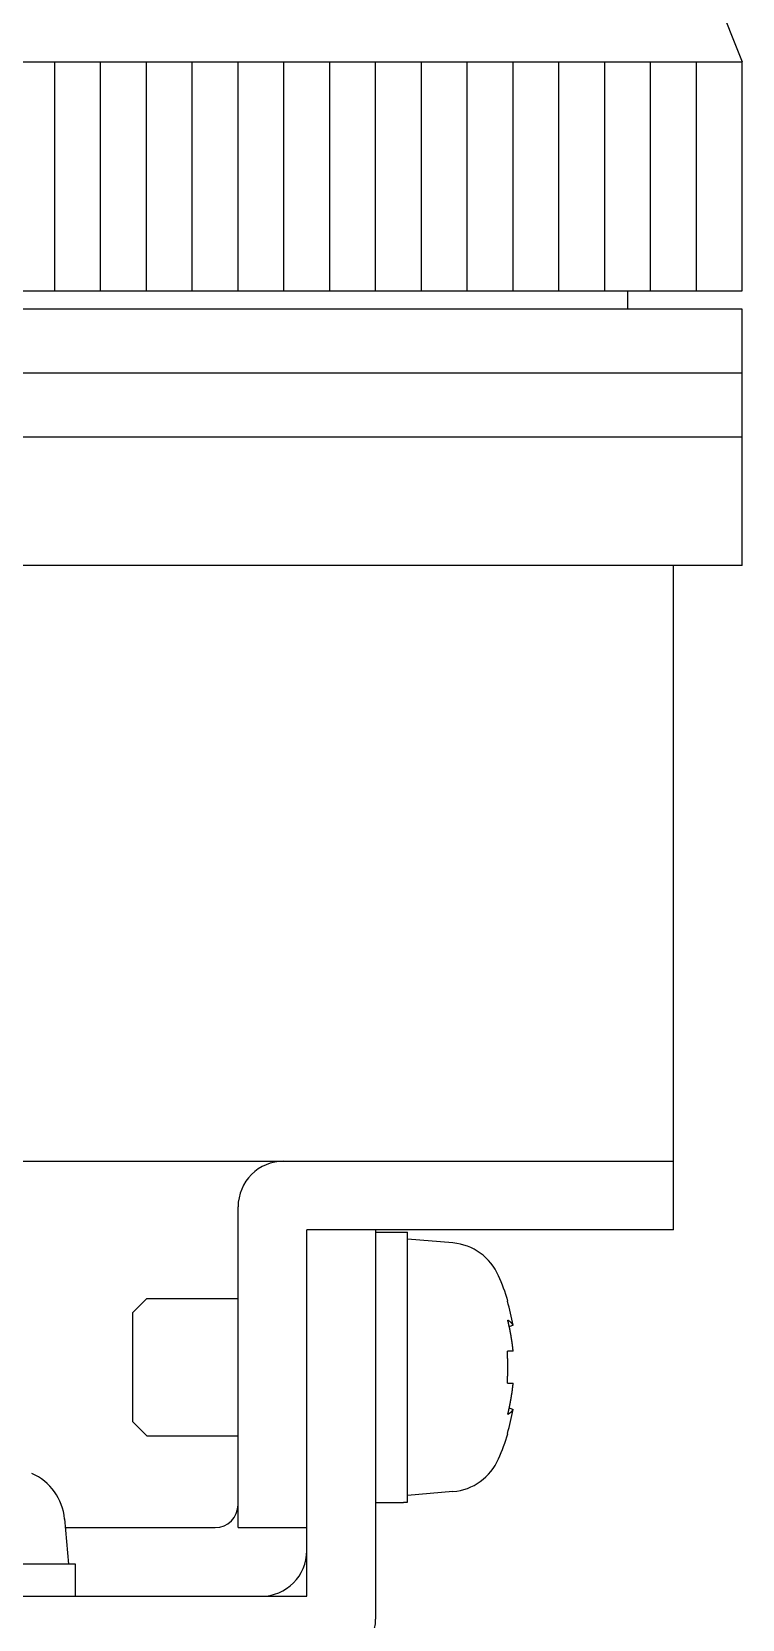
# Model space of a CAD drawing. Extents: x -37 to 246, y -173 to 93.
# Drawn here: x 43.78 to 59.28, y -53.6 to -18.94 of the extents above; entities that cross this region are included whole.
import ezdxf

# ---------------------------------------------------------------- set-up
doc = ezdxf.new("R2010")
doc.units = 0
doc.layers.get('0').update_dxf_attribs({"linetype": 'CONTINUOUS'})

msp = doc.modelspace()

# ---------------------------------------------------------------- linework, layer by layer
at = {"color": 7, "linetype": 'CONTINUOUS'}
for p, q in [((57.283, -14.595), (59.283, -19.595)), ((24.283, -19.595), (59.283, -19.595)), ((44.283, -24.595), (44.283, -19.595)), ((45.283, -24.595), (45.283, -19.595)), ((46.283, -24.595), (46.283, -19.595)), ((47.283, -24.595), (47.283, -19.595)), ((48.283, -24.595), (48.283, -19.595)), ((49.283, -24.595), (49.283, -19.595)), ((50.283, -24.595), (50.283, -19.595)), ((51.283, -24.595), (51.283, -19.595)), ((52.283, -24.595), (52.283, -19.595)), ((53.283, -24.595), (53.283, -19.595)), ((54.283, -24.595), (54.283, -19.595)), ((55.283, -24.595), (55.283, -19.595)), ((56.283, -24.595), (56.283, -19.595)), ((57.283, -24.595), (57.283, -19.595)), ((58.283, -24.595), (58.283, -19.595)), ((59.283, -24.595), (59.283, -19.595)), ((24.283, -24.595), (59.283, -24.595)), ((56.783, -24.595), (56.783, -24.995)), ((59.283, -24.995), (24.283, -24.995)), ((59.283, -30.595), (59.283, -24.995)), ((59.283, -26.395), (24.283, -26.395)), ((59.283, -27.795), (24.283, -27.795)), ((59.283, -30.595), (24.283, -30.595)), ((57.783, -43.595), (57.783, -30.595)), ((25.783, -43.595), (57.783, -43.595)), ((57.783, -45.095), (57.783, -43.595)), ((48.283, -51.595), (48.283, -44.595)), ((51.283, -45.095), (49.783, -45.095)), ((49.783, -46.095), (49.783, -45.095)), ((51.283, -45.095), (51.283, -46.095)), ((56.783, -45.095), (51.283, -45.095)), ((51.283, -45.145), (51.983, -45.145)), ((51.983, -51.042), (51.983, -45.145)), ((52.971, -45.382), (51.983, -45.295)), ((57.783, -45.095), (56.783, -45.095)), ((49.783, -53.095), (49.783, -46.095)), ((51.283, -46.095), (51.283, -53.595)), ((45.983, -46.902), (46.29, -46.595)), ((46.29, -46.595), (48.283, -46.595)), ((54.168, -46.645), (54.158, -46.653)), ((45.983, -49.289), (45.983, -46.902)), ((54.286, -47.177), (54.2, -47.21)), ((54.286, -47.746), (54.158, -47.746)), ((54.158, -48.444), (54.286, -48.444)), ((54.2, -48.98), (54.286, -49.014)), ((45.983, -49.289), (46.29, -49.595)), ((54.158, -49.538), (54.168, -49.545)), ((46.29, -49.595), (48.283, -49.595)), ((52.971, -50.809), (51.983, -50.895)), ((51.283, -51.045), (51.599, -51.045)), ((44.497, -51.407), (44.583, -52.395)), ((44.513, -51.595), (47.783, -51.595)), ((48.283, -51.595), (49.783, -51.595)), ((44.733, -52.395), (38.846, -52.395)), ((44.733, -53.095), (44.733, -52.395)), ((33.783, -53.095), (49.783, -53.095))]:
    msp.add_line(p, q, dxfattribs=at)
for points in [[(54.286, -47.746, 0), (54.285, -47.741, 0), (54.285, -47.736, 0), (54.284, -47.73, 0), (54.284, -47.725, 0), (54.283, -47.72, 0), (54.282, -47.715, 0), (54.282, -47.709, 0), (54.281, -47.704, 0), (54.281, -47.699, 0), (54.28, -47.693, 0), (54.279, -47.688, 0), (54.279, -47.683, 0), (54.278, -47.677, 0), (54.278, -47.672, 0), (54.277, -47.667, 0), (54.276, -47.661, 0), (54.276, -47.656, 0), (54.275, -47.651, 0), (54.274, -47.645, 0), (54.273, -47.64, 0), (54.273, -47.635, 0), (54.272, -47.63, 0), (54.272, -47.624, 0), (54.271, -47.619, 0), (54.27, -47.614, 0), (54.269, -47.608, 0), (54.269, -47.603, 0), (54.268, -47.598, 0), (54.267, -47.593, 0), (54.267, -47.587, 0), (54.266, -47.582, 0), (54.265, -47.577, 0), (54.264, -47.571, 0), (54.264, -47.566, 0), (54.263, -47.561, 0), (54.262, -47.555, 0), (54.261, -47.55, 0), (54.261, -47.545, 0), (54.26, -47.539, 0), (54.259, -47.534, 0), (54.258, -47.529, 0), (54.257, -47.523, 0), (54.257, -47.518, 0), (54.256, -47.513, 0), (54.255, -47.508, 0), (54.254, -47.502, 0), (54.253, -47.497, 0), (54.252, -47.492, 0), (54.252, -47.486, 0), (54.251, -47.481, 0), (54.25, -47.476, 0), (54.249, -47.471, 0), (54.248, -47.465, 0), (54.247, -47.46, 0), (54.246, -47.455, 0), (54.246, -47.449, 0), (54.245, -47.444, 0), (54.244, -47.439, 0), (54.243, -47.434, 0), (54.242, -47.428, 0), (54.241, -47.423, 0), (54.24, -47.418, 0), (54.239, -47.412, 0), (54.239, -47.407, 0), (54.238, -47.402, 0), (54.237, -47.397, 0), (54.236, -47.391, 0), (54.235, -47.386, 0), (54.234, -47.381, 0), (54.233, -47.375, 0), (54.232, -47.37, 0), (54.231, -47.365, 0), (54.23, -47.359, 0), (54.229, -47.354, 0), (54.228, -47.349, 0), (54.227, -47.344, 0), (54.226, -47.338, 0), (54.225, -47.333, 0), (54.224, -47.328, 0), (54.223, -47.322, 0), (54.222, -47.317, 0), (54.221, -47.312, 0), (54.22, -47.307, 0), (54.219, -47.301, 0), (54.218, -47.296, 0), (54.217, -47.291, 0), (54.216, -47.286, 0), (54.215, -47.28, 0), (54.214, -47.275, 0), (54.213, -47.27, 0), (54.212, -47.264, 0), (54.211, -47.259, 0), (54.209, -47.254, 0), (54.209, -47.249, 0), (54.207, -47.243, 0), (54.206, -47.238, 0), (54.205, -47.233, 0), (54.204, -47.228, 0), (54.203, -47.222, 0), (54.202, -47.217, 0), (54.201, -47.212, 0), (54.2, -47.207, 0), (54.199, -47.201, 0), (54.197, -47.196, 0), (54.196, -47.191, 0), (54.195, -47.186, 0), (54.194, -47.18, 0), (54.193, -47.175, 0), (54.192, -47.17, 0), (54.19, -47.164, 0), (54.189, -47.159, 0), (54.188, -47.154, 0), (54.187, -47.149, 0), (54.186, -47.144, 0), (54.184, -47.138, 0), (54.183, -47.133, 0), (54.182, -47.128, 0), (54.181, -47.123, 0), (54.18, -47.117, 0), (54.178, -47.112, 0), (54.177, -47.107, 0), (54.176, -47.102, 0), (54.175, -47.096, 0), (54.173, -47.091, 0), (54.172, -47.086, 0), (54.171, -47.081, 0), (54.17, -47.075, 0), (54.169, -47.07, 0)], [(54.286, -47.177, 0), (54.285, -47.176, 0), (54.285, -47.175, 0), (54.284, -47.174, 0), (54.284, -47.173, 0), (54.283, -47.172, 0), (54.282, -47.171, 0), (54.282, -47.17, 0), (54.281, -47.169, 0), (54.281, -47.169, 0), (54.28, -47.167, 0), (54.279, -47.166, 0), (54.279, -47.166, 0), (54.278, -47.165, 0), (54.278, -47.164, 0), (54.277, -47.163, 0), (54.276, -47.162, 0), (54.276, -47.161, 0), (54.275, -47.16, 0), (54.274, -47.159, 0), (54.273, -47.158, 0), (54.273, -47.157, 0), (54.272, -47.156, 0), (54.272, -47.155, 0), (54.271, -47.154, 0), (54.27, -47.153, 0), (54.269, -47.152, 0), (54.269, -47.151, 0), (54.268, -47.151, 0), (54.267, -47.15, 0), (54.267, -47.149, 0), (54.266, -47.148, 0), (54.265, -47.147, 0), (54.264, -47.146, 0), (54.264, -47.145, 0), (54.263, -47.144, 0), (54.262, -47.143, 0), (54.261, -47.142, 0), (54.261, -47.142, 0), (54.26, -47.141, 0), (54.259, -47.14, 0), (54.258, -47.139, 0), (54.257, -47.138, 0), (54.257, -47.137, 0), (54.256, -47.136, 0), (54.255, -47.135, 0), (54.254, -47.134, 0), (54.253, -47.133, 0), (54.252, -47.133, 0), (54.252, -47.132, 0), (54.251, -47.131, 0), (54.25, -47.13, 0), (54.249, -47.129, 0), (54.248, -47.128, 0), (54.247, -47.127, 0), (54.246, -47.127, 0), (54.246, -47.126, 0), (54.245, -47.125, 0), (54.244, -47.124, 0), (54.243, -47.123, 0), (54.242, -47.122, 0), (54.241, -47.121, 0), (54.24, -47.121, 0), (54.239, -47.12, 0), (54.239, -47.119, 0), (54.238, -47.118, 0), (54.237, -47.117, 0), (54.236, -47.117, 0), (54.235, -47.116, 0), (54.234, -47.115, 0), (54.233, -47.114, 0), (54.232, -47.113, 0), (54.231, -47.112, 0), (54.23, -47.111, 0), (54.229, -47.111, 0), (54.228, -47.11, 0), (54.227, -47.109, 0), (54.226, -47.108, 0), (54.225, -47.108, 0), (54.224, -47.107, 0), (54.223, -47.106, 0), (54.222, -47.105, 0), (54.221, -47.104, 0), (54.22, -47.103, 0), (54.219, -47.103, 0), (54.218, -47.102, 0), (54.217, -47.101, 0), (54.216, -47.1, 0), (54.215, -47.099, 0), (54.214, -47.099, 0), (54.213, -47.098, 0), (54.212, -47.097, 0), (54.211, -47.096, 0), (54.209, -47.096, 0), (54.209, -47.095, 0), (54.207, -47.094, 0), (54.206, -47.093, 0), (54.205, -47.093, 0), (54.204, -47.092, 0), (54.203, -47.091, 0), (54.202, -47.09, 0), (54.201, -47.09, 0), (54.2, -47.089, 0), (54.199, -47.088, 0), (54.197, -47.087, 0), (54.196, -47.087, 0), (54.195, -47.086, 0), (54.194, -47.085, 0), (54.193, -47.084, 0), (54.192, -47.084, 0), (54.19, -47.083, 0), (54.189, -47.082, 0), (54.188, -47.081, 0), (54.187, -47.081, 0), (54.186, -47.08, 0), (54.184, -47.079, 0), (54.183, -47.079, 0), (54.182, -47.078, 0), (54.181, -47.077, 0), (54.18, -47.076, 0), (54.178, -47.076, 0), (54.177, -47.075, 0), (54.176, -47.074, 0), (54.175, -47.074, 0), (54.173, -47.073, 0), (54.172, -47.072, 0), (54.171, -47.072, 0), (54.17, -47.071, 0), (54.169, -47.07, 0)], [(54.158, -48.444, 0), (54.158, -48.439, 0), (54.159, -48.434, 0), (54.159, -48.428, 0), (54.159, -48.423, 0), (54.16, -48.417, 0), (54.16, -48.412, 0), (54.16, -48.406, 0), (54.16, -48.401, 0), (54.161, -48.395, 0), (54.161, -48.39, 0), (54.161, -48.385, 0), (54.161, -48.379, 0), (54.162, -48.374, 0), (54.162, -48.368, 0), (54.162, -48.363, 0), (54.163, -48.357, 0), (54.163, -48.352, 0), (54.163, -48.346, 0), (54.163, -48.341, 0), (54.163, -48.336, 0), (54.164, -48.33, 0), (54.164, -48.325, 0), (54.164, -48.319, 0), (54.164, -48.314, 0), (54.165, -48.308, 0), (54.165, -48.303, 0), (54.165, -48.297, 0), (54.165, -48.292, 0), (54.165, -48.286, 0), (54.166, -48.281, 0), (54.166, -48.276, 0), (54.166, -48.27, 0), (54.166, -48.265, 0), (54.166, -48.259, 0), (54.166, -48.254, 0), (54.166, -48.248, 0), (54.167, -48.243, 0), (54.167, -48.237, 0), (54.167, -48.232, 0), (54.167, -48.226, 0), (54.167, -48.221, 0), (54.167, -48.215, 0), (54.167, -48.21, 0), (54.167, -48.205, 0), (54.167, -48.199, 0), (54.168, -48.194, 0), (54.168, -48.188, 0), (54.168, -48.183, 0), (54.168, -48.177, 0), (54.168, -48.172, 0), (54.168, -48.166, 0), (54.168, -48.161, 0), (54.168, -48.156, 0), (54.168, -48.15, 0), (54.168, -48.145, 0), (54.168, -48.139, 0), (54.168, -48.134, 0), (54.168, -48.128, 0), (54.168, -48.123, 0), (54.168, -48.117, 0), (54.168, -48.112, 0), (54.168, -48.106, 0), (54.169, -48.101, 0), (54.169, -48.095, 0), (54.169, -48.09, 0), (54.168, -48.084, 0), (54.168, -48.079, 0), (54.168, -48.074, 0), (54.168, -48.068, 0), (54.168, -48.063, 0), (54.168, -48.057, 0), (54.168, -48.052, 0), (54.168, -48.046, 0), (54.168, -48.041, 0), (54.168, -48.035, 0), (54.168, -48.03, 0), (54.168, -48.025, 0), (54.168, -48.019, 0), (54.168, -48.014, 0), (54.168, -48.008, 0), (54.168, -48.003, 0), (54.168, -47.997, 0), (54.167, -47.992, 0), (54.167, -47.986, 0), (54.167, -47.981, 0), (54.167, -47.975, 0), (54.167, -47.97, 0), (54.167, -47.965, 0), (54.167, -47.959, 0), (54.167, -47.953, 0), (54.167, -47.948, 0), (54.166, -47.943, 0), (54.166, -47.937, 0), (54.166, -47.932, 0), (54.166, -47.926, 0), (54.166, -47.921, 0), (54.166, -47.915, 0), (54.166, -47.91, 0), (54.165, -47.904, 0), (54.165, -47.899, 0), (54.165, -47.894, 0), (54.165, -47.888, 0), (54.165, -47.883, 0), (54.164, -47.877, 0), (54.164, -47.872, 0), (54.164, -47.866, 0), (54.164, -47.861, 0), (54.163, -47.855, 0), (54.163, -47.85, 0), (54.163, -47.844, 0), (54.163, -47.839, 0), (54.163, -47.834, 0), (54.162, -47.828, 0), (54.162, -47.823, 0), (54.162, -47.817, 0), (54.161, -47.812, 0), (54.161, -47.806, 0), (54.161, -47.801, 0), (54.161, -47.795, 0), (54.16, -47.79, 0), (54.16, -47.785, 0), (54.16, -47.779, 0), (54.16, -47.774, 0), (54.159, -47.768, 0), (54.159, -47.763, 0), (54.159, -47.757, 0), (54.158, -47.752, 0), (54.158, -47.746, 0)], [(54.169, -49.121, 0), (54.17, -49.115, 0), (54.171, -49.11, 0), (54.172, -49.105, 0), (54.173, -49.1, 0), (54.175, -49.094, 0), (54.176, -49.089, 0), (54.177, -49.084, 0), (54.178, -49.079, 0), (54.18, -49.074, 0), (54.181, -49.068, 0), (54.182, -49.063, 0), (54.183, -49.058, 0), (54.184, -49.053, 0), (54.186, -49.047, 0), (54.187, -49.042, 0), (54.188, -49.037, 0), (54.189, -49.032, 0), (54.19, -49.026, 0), (54.192, -49.021, 0), (54.193, -49.016, 0), (54.194, -49.011, 0), (54.195, -49.005, 0), (54.196, -49, 0), (54.197, -48.995, 0), (54.199, -48.989, 0), (54.2, -48.984, 0), (54.201, -48.979, 0), (54.202, -48.974, 0), (54.203, -48.968, 0), (54.204, -48.963, 0), (54.205, -48.958, 0), (54.206, -48.953, 0), (54.207, -48.947, 0), (54.209, -48.942, 0), (54.209, -48.937, 0), (54.211, -48.932, 0), (54.212, -48.926, 0), (54.213, -48.921, 0), (54.214, -48.916, 0), (54.215, -48.91, 0), (54.216, -48.905, 0), (54.217, -48.9, 0), (54.218, -48.895, 0), (54.219, -48.889, 0), (54.22, -48.884, 0), (54.221, -48.879, 0), (54.222, -48.874, 0), (54.223, -48.868, 0), (54.224, -48.863, 0), (54.225, -48.858, 0), (54.226, -48.852, 0), (54.227, -48.847, 0), (54.228, -48.842, 0), (54.229, -48.837, 0), (54.23, -48.831, 0), (54.231, -48.826, 0), (54.232, -48.821, 0), (54.233, -48.816, 0), (54.234, -48.81, 0), (54.235, -48.805, 0), (54.236, -48.8, 0), (54.237, -48.794, 0), (54.238, -48.789, 0), (54.239, -48.784, 0), (54.239, -48.779, 0), (54.24, -48.773, 0), (54.241, -48.768, 0), (54.242, -48.763, 0), (54.243, -48.757, 0), (54.244, -48.752, 0), (54.245, -48.747, 0), (54.246, -48.742, 0), (54.246, -48.736, 0), (54.247, -48.731, 0), (54.248, -48.726, 0), (54.249, -48.72, 0), (54.25, -48.715, 0), (54.251, -48.71, 0), (54.252, -48.704, 0), (54.252, -48.699, 0), (54.253, -48.694, 0), (54.254, -48.688, 0), (54.255, -48.683, 0), (54.256, -48.678, 0), (54.257, -48.673, 0), (54.257, -48.667, 0), (54.258, -48.662, 0), (54.259, -48.657, 0), (54.26, -48.651, 0), (54.261, -48.646, 0), (54.261, -48.641, 0), (54.262, -48.636, 0), (54.263, -48.63, 0), (54.264, -48.625, 0), (54.264, -48.62, 0), (54.265, -48.614, 0), (54.266, -48.609, 0), (54.267, -48.604, 0), (54.267, -48.598, 0), (54.268, -48.593, 0), (54.269, -48.588, 0), (54.269, -48.583, 0), (54.27, -48.577, 0), (54.271, -48.572, 0), (54.272, -48.567, 0), (54.272, -48.561, 0), (54.273, -48.556, 0), (54.273, -48.551, 0), (54.274, -48.545, 0), (54.275, -48.54, 0), (54.276, -48.535, 0), (54.276, -48.529, 0), (54.277, -48.524, 0), (54.278, -48.519, 0), (54.278, -48.514, 0), (54.279, -48.508, 0), (54.279, -48.503, 0), (54.28, -48.498, 0), (54.281, -48.492, 0), (54.281, -48.487, 0), (54.282, -48.482, 0), (54.282, -48.476, 0), (54.283, -48.471, 0), (54.284, -48.466, 0), (54.284, -48.46, 0), (54.285, -48.455, 0), (54.285, -48.45, 0), (54.286, -48.444, 0)], [(54.169, -49.121, 0), (54.17, -49.12, 0), (54.171, -49.119, 0), (54.172, -49.119, 0), (54.173, -49.118, 0), (54.175, -49.117, 0), (54.176, -49.117, 0), (54.177, -49.116, 0), (54.178, -49.115, 0), (54.18, -49.114, 0), (54.181, -49.114, 0), (54.182, -49.113, 0), (54.183, -49.112, 0), (54.184, -49.112, 0), (54.186, -49.111, 0), (54.187, -49.11, 0), (54.188, -49.109, 0), (54.189, -49.109, 0), (54.19, -49.108, 0), (54.192, -49.107, 0), (54.193, -49.106, 0), (54.194, -49.106, 0), (54.195, -49.105, 0), (54.196, -49.104, 0), (54.197, -49.103, 0), (54.199, -49.103, 0), (54.2, -49.102, 0), (54.201, -49.101, 0), (54.202, -49.1, 0), (54.203, -49.1, 0), (54.204, -49.099, 0), (54.205, -49.098, 0), (54.206, -49.097, 0), (54.207, -49.097, 0), (54.209, -49.096, 0), (54.209, -49.095, 0), (54.211, -49.094, 0), (54.212, -49.094, 0), (54.213, -49.093, 0), (54.214, -49.092, 0), (54.215, -49.091, 0), (54.216, -49.09, 0), (54.217, -49.09, 0), (54.218, -49.089, 0), (54.219, -49.088, 0), (54.22, -49.087, 0), (54.221, -49.087, 0), (54.222, -49.086, 0), (54.223, -49.085, 0), (54.224, -49.084, 0), (54.225, -49.083, 0), (54.226, -49.083, 0), (54.227, -49.082, 0), (54.228, -49.081, 0), (54.229, -49.08, 0), (54.23, -49.079, 0), (54.231, -49.078, 0), (54.232, -49.078, 0), (54.233, -49.077, 0), (54.234, -49.076, 0), (54.235, -49.075, 0), (54.236, -49.074, 0), (54.237, -49.074, 0), (54.238, -49.073, 0), (54.239, -49.072, 0), (54.239, -49.071, 0), (54.24, -49.07, 0), (54.241, -49.069, 0), (54.242, -49.069, 0), (54.243, -49.068, 0), (54.244, -49.067, 0), (54.245, -49.066, 0), (54.246, -49.065, 0), (54.246, -49.064, 0), (54.247, -49.063, 0), (54.248, -49.062, 0), (54.249, -49.062, 0), (54.25, -49.061, 0), (54.251, -49.06, 0), (54.252, -49.059, 0), (54.252, -49.058, 0), (54.253, -49.057, 0), (54.254, -49.056, 0), (54.255, -49.056, 0), (54.256, -49.055, 0), (54.257, -49.054, 0), (54.257, -49.053, 0), (54.258, -49.052, 0), (54.259, -49.051, 0), (54.26, -49.05, 0), (54.261, -49.049, 0), (54.261, -49.048, 0), (54.262, -49.047, 0), (54.263, -49.047, 0), (54.264, -49.046, 0), (54.264, -49.045, 0), (54.265, -49.044, 0), (54.266, -49.043, 0), (54.267, -49.042, 0), (54.267, -49.041, 0), (54.268, -49.04, 0), (54.269, -49.039, 0), (54.269, -49.038, 0), (54.27, -49.038, 0), (54.271, -49.037, 0), (54.272, -49.036, 0), (54.272, -49.035, 0), (54.273, -49.034, 0), (54.273, -49.033, 0), (54.274, -49.032, 0), (54.275, -49.031, 0), (54.276, -49.03, 0), (54.276, -49.029, 0), (54.277, -49.028, 0), (54.278, -49.027, 0), (54.278, -49.026, 0), (54.279, -49.025, 0), (54.279, -49.024, 0), (54.28, -49.023, 0), (54.281, -49.022, 0), (54.281, -49.021, 0), (54.282, -49.02, 0), (54.282, -49.02, 0), (54.283, -49.019, 0), (54.284, -49.018, 0), (54.284, -49.017, 0), (54.285, -49.016, 0), (54.285, -49.015, 0), (54.286, -49.014, 0)], [(51.599, -51.045, 0), (51.602, -51.045, 0), (51.605, -51.045, 0), (51.608, -51.045, 0), (51.611, -51.045, 0), (51.614, -51.045, 0), (51.617, -51.045, 0), (51.62, -51.045, 0), (51.623, -51.045, 0), (51.626, -51.045, 0), (51.629, -51.045, 0), (51.632, -51.045, 0), (51.635, -51.045, 0), (51.638, -51.045, 0), (51.641, -51.045, 0), (51.644, -51.045, 0), (51.647, -51.045, 0), (51.65, -51.045, 0), (51.653, -51.045, 0), (51.656, -51.045, 0), (51.659, -51.045, 0), (51.662, -51.045, 0), (51.665, -51.045, 0), (51.668, -51.045, 0), (51.671, -51.045, 0), (51.674, -51.045, 0), (51.677, -51.045, 0), (51.68, -51.045, 0), (51.683, -51.045, 0), (51.686, -51.045, 0), (51.689, -51.045, 0), (51.692, -51.045, 0), (51.695, -51.045, 0), (51.698, -51.045, 0), (51.701, -51.045, 0), (51.704, -51.045, 0), (51.707, -51.045, 0), (51.71, -51.045, 0), (51.713, -51.045, 0), (51.716, -51.045, 0), (51.719, -51.045, 0), (51.722, -51.045, 0), (51.725, -51.045, 0), (51.728, -51.045, 0), (51.731, -51.045, 0), (51.734, -51.045, 0), (51.737, -51.045, 0), (51.74, -51.045, 0), (51.743, -51.045, 0), (51.746, -51.045, 0), (51.749, -51.045, 0), (51.752, -51.045, 0), (51.755, -51.045, 0), (51.758, -51.045, 0), (51.761, -51.045, 0), (51.764, -51.045, 0), (51.767, -51.045, 0), (51.77, -51.045, 0), (51.773, -51.045, 0), (51.776, -51.045, 0), (51.779, -51.045, 0), (51.782, -51.045, 0), (51.785, -51.045, 0), (51.788, -51.045, 0), (51.791, -51.045, 0), (51.794, -51.045, 0), (51.797, -51.044, 0), (51.8, -51.044, 0), (51.803, -51.044, 0), (51.806, -51.044, 0), (51.809, -51.044, 0), (51.812, -51.044, 0), (51.815, -51.044, 0), (51.818, -51.044, 0), (51.821, -51.044, 0), (51.824, -51.044, 0), (51.827, -51.044, 0), (51.83, -51.044, 0), (51.833, -51.044, 0), (51.836, -51.044, 0), (51.839, -51.044, 0), (51.842, -51.044, 0), (51.845, -51.044, 0), (51.848, -51.044, 0), (51.851, -51.044, 0), (51.854, -51.044, 0), (51.857, -51.044, 0), (51.86, -51.044, 0), (51.863, -51.044, 0), (51.866, -51.044, 0), (51.869, -51.044, 0), (51.872, -51.044, 0), (51.875, -51.044, 0), (51.878, -51.044, 0), (51.881, -51.044, 0), (51.884, -51.044, 0), (51.887, -51.044, 0), (51.89, -51.044, 0), (51.893, -51.044, 0), (51.896, -51.043, 0), (51.899, -51.043, 0), (51.902, -51.043, 0), (51.905, -51.043, 0), (51.908, -51.043, 0), (51.911, -51.043, 0), (51.914, -51.043, 0), (51.917, -51.043, 0), (51.92, -51.043, 0), (51.923, -51.043, 0), (51.926, -51.043, 0), (51.929, -51.043, 0), (51.932, -51.043, 0), (51.935, -51.043, 0), (51.938, -51.043, 0), (51.941, -51.043, 0), (51.944, -51.043, 0), (51.947, -51.043, 0), (51.95, -51.043, 0), (51.953, -51.043, 0), (51.956, -51.043, 0), (51.959, -51.042, 0), (51.962, -51.042, 0), (51.965, -51.042, 0), (51.968, -51.042, 0), (51.971, -51.042, 0), (51.974, -51.042, 0), (51.977, -51.042, 0), (51.98, -51.042, 0), (51.983, -51.042, 0)]]:
    msp.add_polyline3d(points, dxfattribs=at)
for centre, radius, start, end in [((49.283, -44.595), 1, 90, 180), ((52.867, -46.577), 1.2, 23.5471, 85), ((49.383, -48.095), 5, 16.858, 23.5471), ((49.383, -48.095), 4.988, 10.6082, 16.8109), ((49.383, -48.095), 4.988, 343.1891, 349.3918), ((49.383, -48.095), 5, 336.4529, 343.142), ((52.867, -49.614), 1.2, 275, 336.4529), ((43.301, -51.512), 1.2, 5, 66.4529), ((47.783, -51.095), 0.5, 270, 0), ((48.783, -52.095), 1, 270, 0), ((50.283, -53.595), 1, 270, 0)]:
    msp.add_arc(centre, radius, start, end, dxfattribs=at)

doc.saveas('drawing.dxf')
